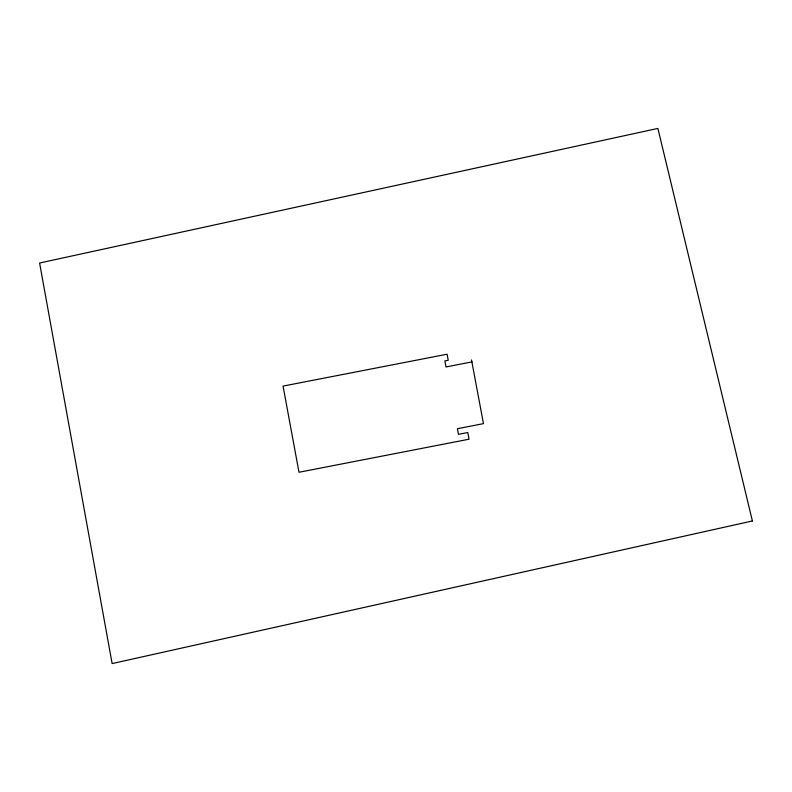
<?xml version="1.0" encoding="UTF-8"?>
<svg xmlns="http://www.w3.org/2000/svg" width="792" height="792" viewBox="0 0 792 792"><rect width="100%" height="100%" fill="white"/><g stroke="black" fill="none" stroke-linecap="round" stroke-linejoin="round"><path stroke-width="1.19" d="M472.042 361.885L445.995 366.953L444.876 360.904L448.222 360.251L447.104 354.212L283.051 386.1L299 472.26L469.032 439.213L467.795 432.521L458.469 434.333L457.43 428.69L483.466 423.631L471.507 359.924M752.4 520.968L112.127 663.577L39.6 263.013L657.885 128.423L752.4 520.968"/></g></svg>
